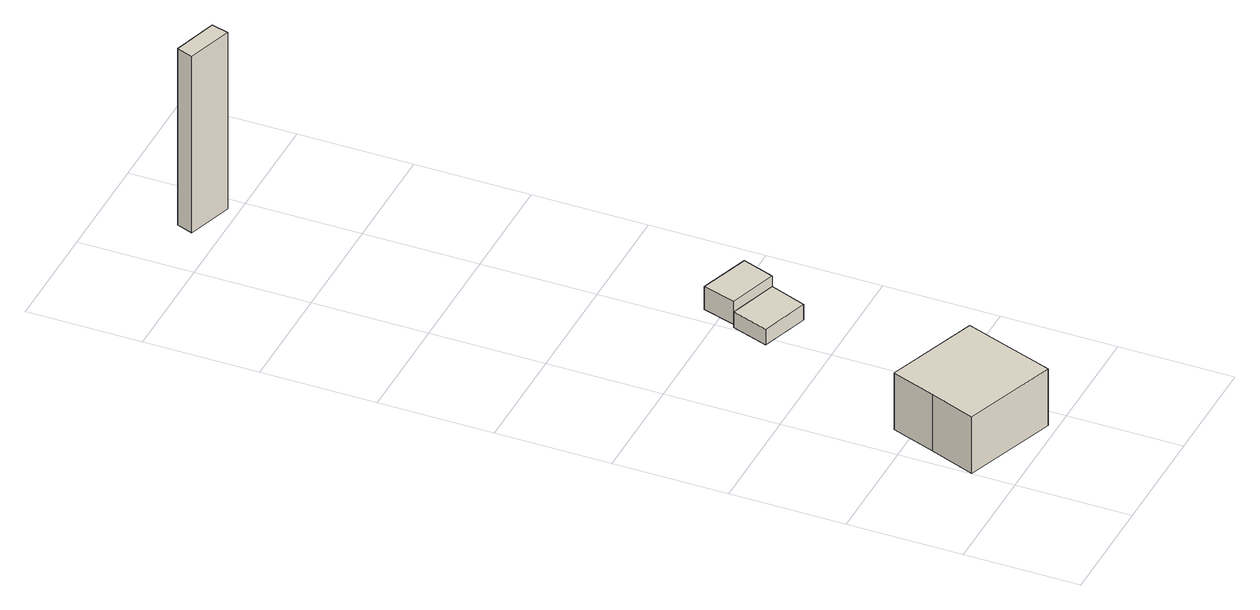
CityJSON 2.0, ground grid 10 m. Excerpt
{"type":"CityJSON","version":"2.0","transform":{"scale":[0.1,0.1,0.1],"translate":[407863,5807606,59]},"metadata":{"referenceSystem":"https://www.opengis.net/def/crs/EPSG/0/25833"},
"CityObjects":{
"building1":{"type":"Building","attributes":{"Gemeindeschluessel":"11000009","BezugspunktDach":"2200","function":"31001_1010","measuredHeight":7.27,"storeysAboveGround":1},"address":[{"country":"Germany","locality":"Berlin","thoroughfareNumber":"78","thoroughfareName":"Am Müggelberg"}],"geometry":[{"type":"Solid","lod":"1","boundaries":[[[[0,1,2,3,4,5]],[[6,7,8,9,10,11]],[[6,11,5,4]],[[7,6,4,3]],[[8,7,3,2]],[[9,8,2,1]],[[10,9,1,0]],[[11,10,0,5]]]]}]},
"building2":{"type":"Building","attributes":{"Gemeindeschluessel":"11000009","BezugspunktDach":"2200","function":"51009_1610","measuredHeight":2.82,"storeysAboveGround":0},"address":[{"country":"Germany","locality":"Berlin"}],"geometry":[{"type":"Solid","lod":"1","boundaries":[[[[12,13,14,15,16]],[[17,18,19,20,21]],[[17,21,16,15]],[[18,17,15,14]],[[19,18,14,13]],[[20,19,13,12]],[[21,20,12,16]]]]}]},
"building3":{"type":"Building","attributes":{"Gemeindeschluessel":"11000009","BezugspunktDach":"2200","function":"31001_2000","measuredHeight":2.19,"storeysAboveGround":1},"address":[{"country":"Germany","locality":"Berlin","thoroughfareNumber":"76 (1)","thoroughfareName":"Am Müggelberg"}],"geometry":[{"type":"Solid","lod":"1","boundaries":[[[[22,23,24,25]],[[26,27,28,29]],[[26,29,25,24]],[[27,26,24,23]],[[28,27,23,22]],[[29,28,22,25]]]]}]},
"building4":{"type":"Building","attributes":{"Gemeindeschluessel":"11000009","BezugspunktDach":"2200","function":"31001_2723","measuredHeight":17.14,"storeysAboveGround":1},"address":[{"country":"Germany","locality":"Berlin","thoroughfareNumber":"66 (2)","thoroughfareName":"Am Müggelberg"}],"geometry":[{"type":"Solid","lod":"1","boundaries":[[[[30,31,32,33]],[[34,35,36,37]],[[34,37,33,32]],[[35,34,32,31]],[[36,35,31,30]],[[37,36,30,33]]]]}]}
},
"vertices":[
[83,8,60],[97,47,60],[111,87,60],[30,116,60],[16,77,60],[1,37,60],[16,77,5],[30,116,5],[111,87,5],[97,47,5],[83,8,5],[1,37,5],
[123,234,29],[135,266,29],[113,273,29],[92,280,29],[81,248,29],[92,280,14],[113,273,14],[135,266,14],[123,234,14],[81,248,14],
[135,266,39],[145,294,39],[101,309,39],[92,280,39],[101,309,17],[145,294,17],[135,266,17],[92,280,17],
[68,701,192],[72,716,192],[33,728,192],[28,714,192],[33,728,21],[72,716,21],[68,701,21],[28,714,21]
]}
